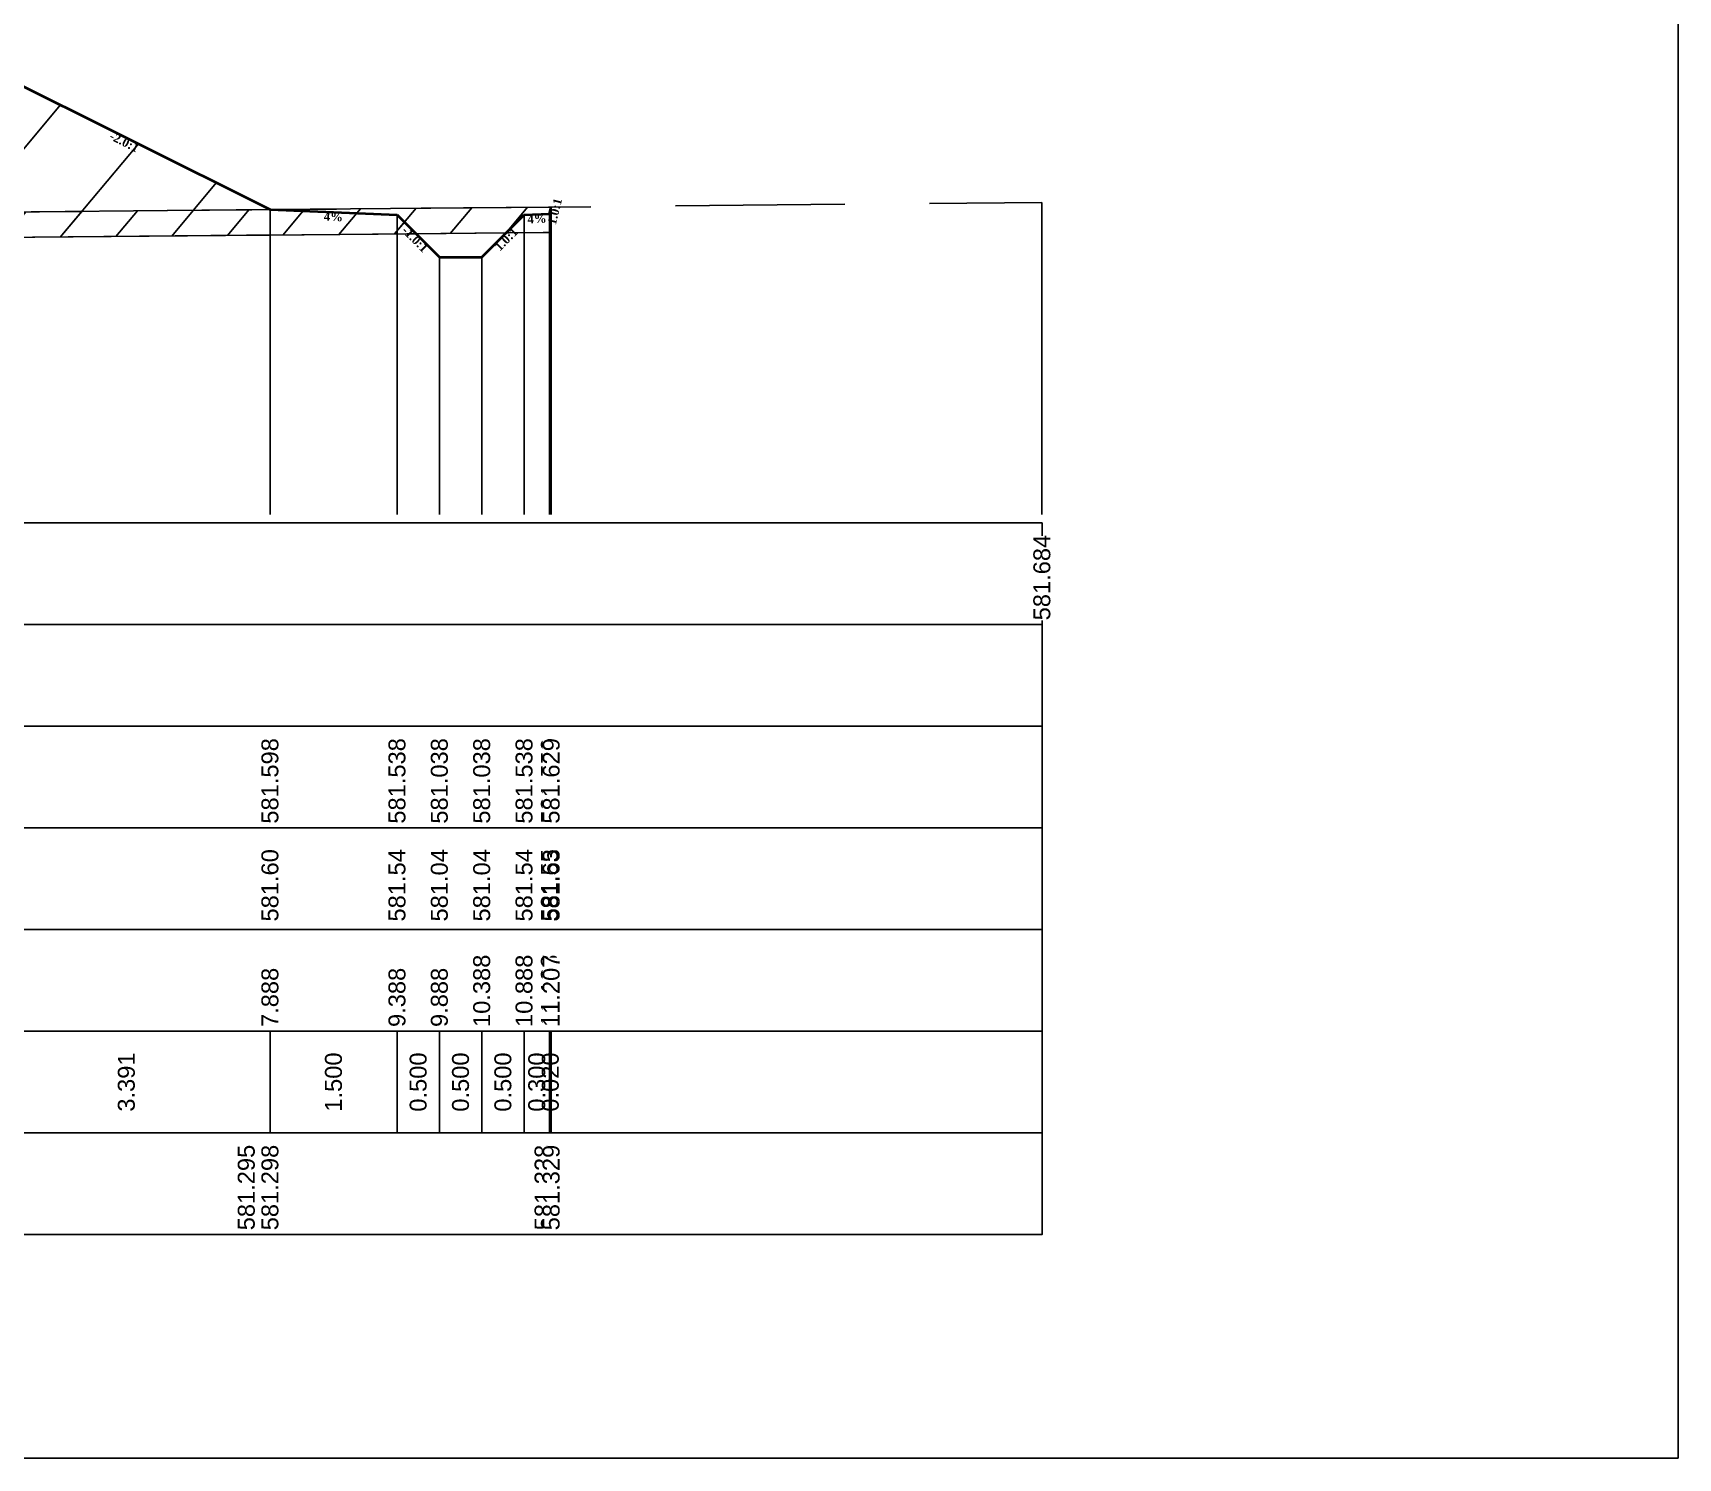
# Model space of a CAD drawing. Header units: millimetres. Extents: x 2762 to 3076, y 916 to 3305.
# Drawn here: x 3056.12 to 3075.54, y 2559.65 to 2576.47 of the extents above; entities that cross this region are included whole.
import ezdxf

# ---------------------------------------------------------------- set-up
doc = ezdxf.new("R2010")
doc.units = ezdxf.units.MM
doc.header["$LTSCALE"] = 2
doc.linetypes.add('CACHE', pattern=[9.525, 6.35, -3.175])
doc.linetypes.add('DASHED', pattern=[0.75, 0.5, -0.25])
doc.layers.add('C-ROAD-CORR', color=5, linetype='Continuous')
doc.layers.add('C-ROAD-SCTN', color=7, linetype='Continuous')
doc.styles.add('C3D_Etiquette', font='romans.shx')
doc.styles.add('C3D_Profil_Travers', font='romans.shx')

msp = doc.modelspace()

# ---------------------------------------------------------------- hatches: boundary and pattern name
at = {"linetype": 'Continuous', "lineweight": -3}
h = msp.add_hatch(dxfattribs=at)
h.set_pattern_fill('_U', color=3, angle=50, style=0, pattern_type=0)
h.set_pattern_definition([(50, (3061.7035, 2574.1081), (-0.766044, 0.64279), [])])
h.paths.add_polyline_path([(3061.703, 2574.108), (3061.917, 2574.322), (3062.217, 2574.334), (3062.237, 2574.413), (3062.237, 2574.113)])
h.paths.add_polyline_path([(3041.98, 2573.977), (3041.98, 2574.277), (3045.133, 2575.853), (3053.13, 2576.173), (3055.526, 2576.077), (3058.917, 2574.382), (3060.417, 2574.322), (3060.641, 2574.098), (3051.703, 2574.014), (3051.121, 2574.013)])
h = msp.add_hatch(dxfattribs=at)
h.set_pattern_fill('_U', color=150, scale=0.5, angle=50, style=0, pattern_type=0)
h.set_pattern_definition([(50, (3061.70346, 2574.10806), (-0.383022, 0.321394), [])])
h.paths.add_polyline_path([(3061.703, 2574.108), (3061.917, 2574.322), (3062.217, 2574.334), (3062.237, 2574.413), (3062.237, 2574.113)])
h.paths.add_polyline_path([(3058.917, 2574.382), (3062.237, 2574.413), (3062.217, 2574.334), (3061.917, 2574.322), (3061.703, 2574.108), (3060.641, 2574.098), (3060.417, 2574.322)])
h.paths.add_polyline_path([(3041.98, 2573.977), (3041.98, 2574.277), (3051.121, 2574.313), (3051.703, 2574.314), (3058.917, 2574.382), (3060.417, 2574.322), (3060.641, 2574.098), (3051.703, 2574.014), (3051.121, 2574.013)])

# ---------------------------------------------------------------- linework, layer by layer
at = {"color": 253, "linetype": 'Continuous', "lineweight": -3}
for p, q in [((3055.526, 2576.077), (3058.917, 2574.382)), ((3058.917, 2574.382), (3062.237, 2574.413)), ((3062.217, 2574.334), (3062.237, 2574.413)), ((3062.237, 2574.413), (3062.217, 2574.334)), ((3062.217, 2574.334), (3062.237, 2574.413)), ((3062.237, 2574.413), (3062.237, 2574.113)), ((3062.237, 2574.413), (3062.237, 2574.113)), ((3051.703, 2574.314), (3058.917, 2574.382)), ((3060.417, 2574.322), (3058.917, 2574.382)), ((3058.917, 2574.382), (3060.417, 2574.322)), ((3058.917, 2574.382), (3060.417, 2574.322)), ((3060.641, 2574.098), (3060.417, 2574.322)), ((3060.417, 2574.322), (3060.641, 2574.098)), ((3060.417, 2574.322), (3060.641, 2574.098)), ((3061.703, 2574.108), (3061.917, 2574.322)), ((3061.917, 2574.322), (3061.703, 2574.108)), ((3061.703, 2574.108), (3061.917, 2574.322)), ((3061.917, 2574.322), (3062.217, 2574.334)), ((3062.217, 2574.334), (3061.917, 2574.322)), ((3061.917, 2574.322), (3062.217, 2574.334)), ((3060.641, 2574.098), (3051.703, 2574.014)), ((3060.641, 2574.098), (3051.703, 2574.014)), ((3061.703, 2574.108), (3060.641, 2574.098)), ((3060.641, 2574.098), (3061.703, 2574.108)), ((3060.917, 2573.822), (3060.641, 2574.098)), ((3061.703, 2574.108), (3061.417, 2573.822)), ((3062.237, 2574.113), (3061.703, 2574.108)), ((3062.237, 2574.113), (3061.703, 2574.108)), ((3061.417, 2573.822), (3060.917, 2573.822))]:
    msp.add_line(p, q, dxfattribs=at)
at = {"color": 105, "linetype": 'DASHED', "lineweight": -3, "ltscale": 2}
msp.add_line((3051.703, 2574.314), (3068.03, 2574.467), dxfattribs=at)
at = {"color": 8, "linetype": 'CACHE', "lineweight": -3}
for p, q in [((3062.237, 2570.784), (3062.237, 2574.413)), ((3058.917, 2570.784), (3058.917, 2574.382)), ((3060.417, 2570.784), (3060.417, 2574.322)), ((3061.917, 2570.784), (3061.917, 2574.322)), ((3062.217, 2570.784), (3062.217, 2574.334)), ((3060.917, 2570.784), (3060.917, 2573.822)), ((3061.417, 2570.784), (3061.417, 2573.822))]:
    msp.add_line(p, q, dxfattribs=at)
at = {"color": 98, "linetype": 'CACHE', "lineweight": -3}
msp.add_line((3068.03, 2574.467), (3068.03, 2570.784), dxfattribs=at)
at = {"color": 6, "linetype": 'Continuous', "lineweight": -3}
for p, q in [((3051.703, 2574.014), (3058.638, 2574.079)), ((3058.638, 2574.079), (3058.917, 2574.082)), ((3058.917, 2574.082), (3062.142, 2574.112)), ((3062.142, 2574.112), (3062.237, 2574.113))]:
    msp.add_line(p, q, dxfattribs=at)
at = {"color": 7, "linetype": 'Continuous', "lineweight": -3}
for p, q in [((3034.029, 2570.684), (3068.031, 2570.684)), ((3058.917, 2563.484), (3058.917, 2564.684)), ((3058.917, 2563.484), (3058.917, 2564.684)), ((3060.417, 2563.484), (3060.417, 2564.684)), ((3060.417, 2563.484), (3060.417, 2564.684)), ((3060.917, 2563.484), (3060.917, 2564.684)), ((3060.917, 2563.484), (3060.917, 2564.684)), ((3061.417, 2563.484), (3061.417, 2564.684)), ((3061.417, 2563.484), (3061.417, 2564.684)), ((3061.917, 2563.484), (3061.917, 2564.684)), ((3061.917, 2563.484), (3061.917, 2564.684)), ((3062.217, 2563.484), (3062.217, 2564.684)), ((3062.217, 2563.484), (3062.217, 2564.684)), ((3062.237, 2563.484), (3062.237, 2564.684))]:
    msp.add_line(p, q, dxfattribs=at)
for points in [[(3034.029, 2569.484), (3068.031, 2569.484), (3068.031, 2570.684), (3034.029, 2570.684)], [(3034.029, 2568.284), (3068.031, 2568.284), (3068.031, 2569.484), (3034.029, 2569.484)], [(3034.029, 2567.084), (3068.031, 2567.084), (3068.031, 2568.284), (3034.029, 2568.284)], [(3034.029, 2565.884), (3068.031, 2565.884), (3068.031, 2567.084), (3034.029, 2567.084)], [(3034.029, 2564.684), (3068.031, 2564.684), (3068.031, 2565.884), (3034.029, 2565.884)], [(3034.029, 2563.484), (3068.031, 2563.484), (3068.031, 2564.684), (3034.029, 2564.684)], [(3034.029, 2562.284), (3068.031, 2562.284), (3068.031, 2563.484), (3034.029, 2563.484)]]:
    msp.add_3dface(points, dxfattribs=at)
at = {"layer": 'C-ROAD-CORR', "color": 1, "linetype": 'Continuous', "lineweight": 40}
for p, q in [((3055.526, 2576.077), (3058.917, 2574.382)), ((3062.217, 2574.334), (3062.237, 2574.413)), ((3058.917, 2574.382), (3060.417, 2574.322)), ((3060.417, 2574.322), (3060.917, 2573.822)), ((3061.417, 2573.822), (3061.917, 2574.322)), ((3061.917, 2574.322), (3062.217, 2574.334)), ((3060.917, 2573.822), (3061.417, 2573.822))]:
    msp.add_line(p, q, dxfattribs=at)
at = {"layer": 'C-ROAD-CORR', "color": 1, "linetype": 'Continuous', "lineweight": -3}
for p, q in [((3060.417, 2574.322), (3060.917, 2573.822)), ((3061.417, 2573.822), (3061.917, 2574.322))]:
    msp.add_line(p, q, dxfattribs=at)
at = {"layer": 'C-ROAD-SCTN', "color": 154, "linetype": 'Continuous', "lineweight": -3}
for p, q in [((3055.526, 2576.077), (3058.917, 2574.382)), ((3062.217, 2574.334), (3062.237, 2574.413)), ((3058.917, 2574.382), (3060.417, 2574.322)), ((3060.417, 2574.322), (3060.917, 2573.822)), ((3061.417, 2573.822), (3061.917, 2574.322)), ((3061.917, 2574.322), (3062.217, 2574.334)), ((3060.917, 2573.822), (3061.417, 2573.822))]:
    msp.add_line(p, q, dxfattribs=at)
at = {"layer": 'C-ROAD-SCTN', "color": 1, "linetype": 'Continuous', "lineweight": -3}
for p, q in [((3055.526, 2576.077), (3058.917, 2574.382)), ((3062.217, 2574.334), (3062.237, 2574.413)), ((3058.917, 2574.382), (3060.417, 2574.322)), ((3060.417, 2574.322), (3060.917, 2573.822)), ((3061.417, 2573.822), (3061.917, 2574.322)), ((3061.917, 2574.322), (3062.217, 2574.334)), ((3060.917, 2573.822), (3061.417, 2573.822))]:
    msp.add_line(p, q, dxfattribs=at)

# ---------------------------------------------------------------- texts
at = {"color": 7, "linetype": 'Continuous', "lineweight": -3, "char_height": 0.1, "attachment_point": 2, "style": 'C3D_Etiquette'}
for s, insert, width, rotation in [('{\\fTimes New Roman|b1|i0|c0|p18;-2.0:1}', (3057.22, 2575.226), 0.34598, 333.4349), ('{\\fTimes New Roman|b1|i0|c0|p18;1.0:1}', (3062.231, 2574.373), 0.29446, 75.9638), ('{\\fTimes New Roman|b1|i0|c0|p18;4%}', (3059.667, 2574.348), 0.42071, 357.7094), ('{\\fTimes New Roman|b1|i0|c0|p18;4%}', (3062.067, 2574.324), 0.37094, 2.2906), ('{\\fTimes New Roman|b1|i0|c0|p18;-1.0:1}', (3060.665, 2574.069), 0.34598, 315), ('{\\fTimes New Roman|b1|i0|c0|p18;1.0:1}', (3061.67, 2574.069), 0.29001, 45)]:
    msp.add_mtext(s, dxfattribs=dict(at, insert=insert, width=width, rotation=rotation))
at = {"color": 7, "linetype": 'Continuous', "lineweight": -3, "char_height": 0.2, "rotation": 90, "style": 'C3D_Profil_Travers'}
for s, insert, attachment_point in [('{\\fArial|b0|i0|c0|p34;581.60}', (3058.917, 2565.979), 4), ('{\\fArial|b0|i0|c0|p34;581.54}', (3060.417, 2565.979), 4), ('{\\fArial|b0|i0|c0|p34;581.04}', (3060.917, 2565.979), 4), ('{\\fArial|b0|i0|c0|p34;581.04}', (3061.417, 2565.979), 4), ('{\\fArial|b0|i0|c0|p34;581.54}', (3061.917, 2565.979), 4), ('{\\fArial|b0|i0|c0|p34;581.55}', (3062.217, 2565.979), 4), ('{\\fArial|b0|i0|c0|p34;581.63}', (3062.237, 2565.979), 4), ('{\\fArial|b0|i0|c0|p34;3.391}', (3057.222, 2564.084), 5), ('{\\fArial|b0|i0|c0|p34;1.500}', (3059.667, 2564.084), 5), ('{\\fArial|b0|i0|c0|p34;0.500}', (3060.667, 2564.084), 5), ('{\\fArial|b0|i0|c0|p34;0.500}', (3061.167, 2564.084), 5), ('{\\fArial|b0|i0|c0|p34;0.500}', (3061.667, 2564.084), 5), ('{\\fArial|b0|i0|c0|p34;0.300}', (3062.067, 2564.084), 5), ('{\\fArial|b0|i0|c0|p34;0.020}', (3062.227, 2564.084), 5)]:
    msp.add_mtext(s, dxfattribs=dict(at, insert=insert, attachment_point=attachment_point))

# ---------------------------------------------------------------- next in the draw order: texts
at = {"color": 7, "linetype": 'Continuous', "lineweight": -3, "char_height": 0.2, "attachment_point": 4, "rotation": 90, "style": 'C3D_Profil_Travers', "bg_fill": 3, "box_fill_scale": 1.000375, "bg_fill_color": 256, "bg_fill_true_color": 13158600, "bg_fill_transparency": 0}
for s, insert, width in [('{\\fArial|b0|i0|c0|p34;581.684}', (3068.03, 2569.534), 0.99471), ('{\\fArial|b0|i0|c0|p34;581.598}', (3058.917, 2567.134), 0.99595), ('{\\fArial|b0|i0|c0|p34;581.538}', (3060.417, 2567.134), 0.99595), ('{\\fArial|b0|i0|c0|p34;581.038}', (3060.917, 2567.134), 0.99595), ('{\\fArial|b0|i0|c0|p34;581.038}', (3061.417, 2567.134), 0.99595), ('{\\fArial|b0|i0|c0|p34;581.538}', (3061.917, 2567.134), 0.99595), ('{\\fArial|b0|i0|c0|p34;\\C256;10.388}', (3061.417, 2564.734), 0.81999), ('{\\fArial|b0|i0|c0|p34;\\C256;10.888}', (3061.917, 2564.734), 0.81999), ('{\\fArial|b0|i0|c0|p34;\\C256;7.888}', (3058.917, 2564.734), 0.68041), ('{\\fArial|b0|i0|c0|p34;\\C256;9.388}', (3060.417, 2564.734), 0.68206), ('{\\fArial|b0|i0|c0|p34;\\C256;9.888}', (3060.917, 2564.734), 0.68206), ('{\\fArial|b0|i0|c0|p34;581.295}', (3058.638, 2562.334), 0.99705), ('{\\fArial|b0|i0|c0|p34;581.328}', (3062.142, 2562.334), 0.99595)]:
    msp.add_mtext(s, dxfattribs=dict(at, insert=insert, width=width))

# ---------------------------------------------------------------- next in the draw order: texts
for s, insert, width in [('{\\fArial|b0|i0|c0|p34;581.550}', (3062.217, 2567.134), 0.99484), ('{\\fArial|b0|i0|c0|p34;\\C256;11.188}', (3062.217, 2564.734), 0.81999), ('{\\fArial|b0|i0|c0|p34;581.298}', (3058.917, 2562.334), 0.99595), ('{\\fArial|b0|i0|c0|p34;581.329}', (3062.237, 2562.334), 0.99595)]:
    msp.add_mtext(s, dxfattribs=dict(at, insert=insert, width=width))

# ---------------------------------------------------------------- next in the draw order: texts
for s, insert, width in [('{\\fArial|b0|i0|c0|p34;581.629}', (3062.237, 2567.134), 0.99595), ('{\\fArial|b0|i0|c0|p34;\\C256;11.207}', (3062.237, 2564.734), 0.81957)]:
    msp.add_mtext(s, dxfattribs=dict(at, insert=insert, width=width))

# ---------------------------------------------------------------- next in the draw order: linework, layer by layer
msp.add_lwpolyline([(3026.54, 2589.145), (3075.54, 2589.145), (3075.54, 2559.645), (3026.54, 2559.645)], close=True)

doc.saveas('drawing.dxf')
